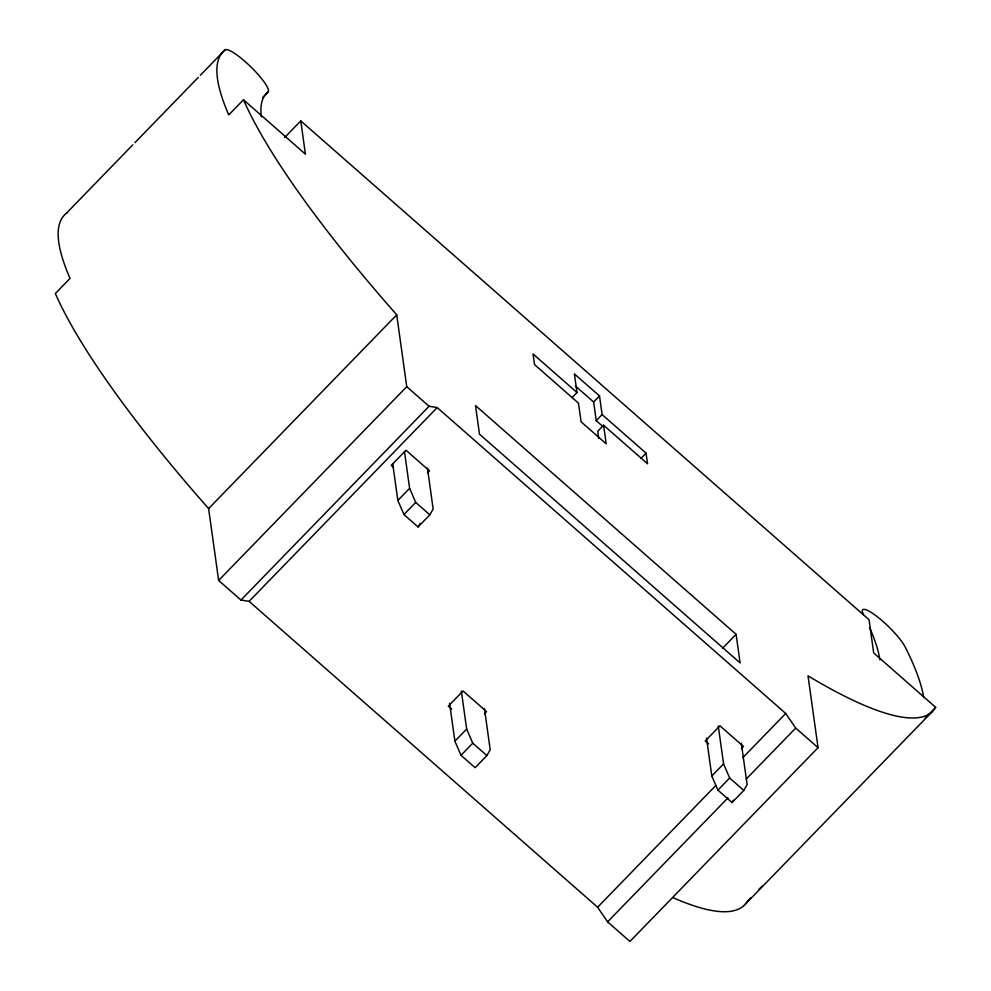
<?xml version="1.0" encoding="UTF-8"?>
<svg xmlns="http://www.w3.org/2000/svg" width="991" height="991" viewBox="0 0 991 991"><rect width="100%" height="100%" fill="white"/><g stroke="black" fill="none" stroke-linecap="round" stroke-linejoin="round"><path stroke-width="1.49" d="M392.721 463.689L397.849 500.443L403.956 514.552L418.078 526.952L420.073 523.446M418.078 526.952L429.834 514.837L433.154 509.002L427.443 468.037M449.604 703.251L454.894 741.181L461.001 755.291L475.135 767.691L486.891 755.576L490.198 749.741L484.488 708.776M706.521 738.097L711.811 776.027L717.918 790.137L732.052 802.537L733.377 800.195M732.052 802.537L743.807 790.422L747.115 784.587L741.342 743.238M925.16 718.153L935.653 707.339A484.289 95.768 44.2 0 1 808.012 675.85L818.046 747.672L629.929 941.45L607.594 921.853L597.61 907.236L249.1 601.351L240.974 600.038L218.639 580.441L208.606 508.606A484.289 95.768 44.2 0 1 55.347 293.547L70.039 278.409A484.289 95.768 44.2 0 1 66.273 213.362L132.757 144.872M134.912 142.667L198.175 77.484M200.331 75.279L224.994 49.872A30.139 5.958 44.2 0 1 251.194 67.215A30.139 5.958 44.2 0 1 268.016 92.052A424.024 83.851 44.2 0 0 261.376 116.95M284.615 137.563L300.781 120.902L305.414 154.162L243.464 99.769L228.76 114.919A484.289 95.768 44.2 0 1 224.994 49.872M262.652 97.576L268.016 92.052M208.606 508.606L396.722 314.828A484.289 95.768 44.2 0 1 243.464 99.781M218.639 580.441L406.744 386.663L396.722 314.828M240.974 600.038L429.078 406.26L437.217 407.574L785.714 713.47L795.711 728.075L818.046 747.672M249.1 601.351L437.217 407.574M397.849 500.443L409.605 488.328L404.477 451.574M427.418 473.066L429.524 470.911L405.976 450.236L391.272 465.374L393.514 467.343M403.956 514.552L415.712 502.437L409.605 488.328M572.104 397.577L576.997 392.535L574.396 373.917L599.518 395.966L602.119 414.585L646.07 453.16L647.557 463.8L603.606 425.226L597.722 431.283L598.725 438.443M603.172 426.725L596.235 420.642L593.634 402.012L599.518 395.966M596.235 420.642L602.119 414.585M641.177 458.214L646.07 453.16M454.894 741.181L466.662 729.066L461.36 691.136M484.463 713.805L486.569 711.637L463.02 690.975L448.328 706.112L451.685 709.06M461.001 755.291L472.757 743.176L466.662 729.066M722.451 648.374L736.102 634.314L475.507 405.579L479.495 434.182L740.091 662.917L736.102 634.314M711.811 776.027L723.579 763.912L718.277 725.982M741.379 748.651L743.485 746.496L719.937 725.821L705.245 740.958L708.602 743.907M597.61 907.236L715.849 785.442M742.717 757.756L785.714 713.47M717.918 790.137L729.673 778.022L723.579 763.912M607.594 921.853L727.989 797.829M746.26 779.013L795.711 728.075M750.695 897.871L747.536 901.116A484.289 95.768 44.2 0 1 673.186 897.735M759.081 889.224L762.24 885.979M744.365 905.167L932.481 711.389M300.781 120.902L869.057 619.709L873.69 652.958L935.653 707.339M575.375 385.982L593.634 402.012M576.997 392.535L533.047 353.96L534.533 364.601L578.484 403.176L581.085 421.794L606.195 443.844L603.606 425.226M406.744 386.663L429.078 406.26M415.712 502.437L429.834 514.837M729.673 778.022L743.807 790.422M472.757 743.176L486.891 755.576M923.674 697.33A484.289 95.768 44.2 0 0 905.08 646.813A30.139 5.958 44.2 0 0 877.085 616.588A30.139 5.958 44.2 0 0 863.471 614.705M66.273 213.362A30.139 5.958 44.2 0 1 66.88 213.09M869.838 628.121A424.024 83.851 44.2 0 1 879.884 659.845"/></g></svg>
